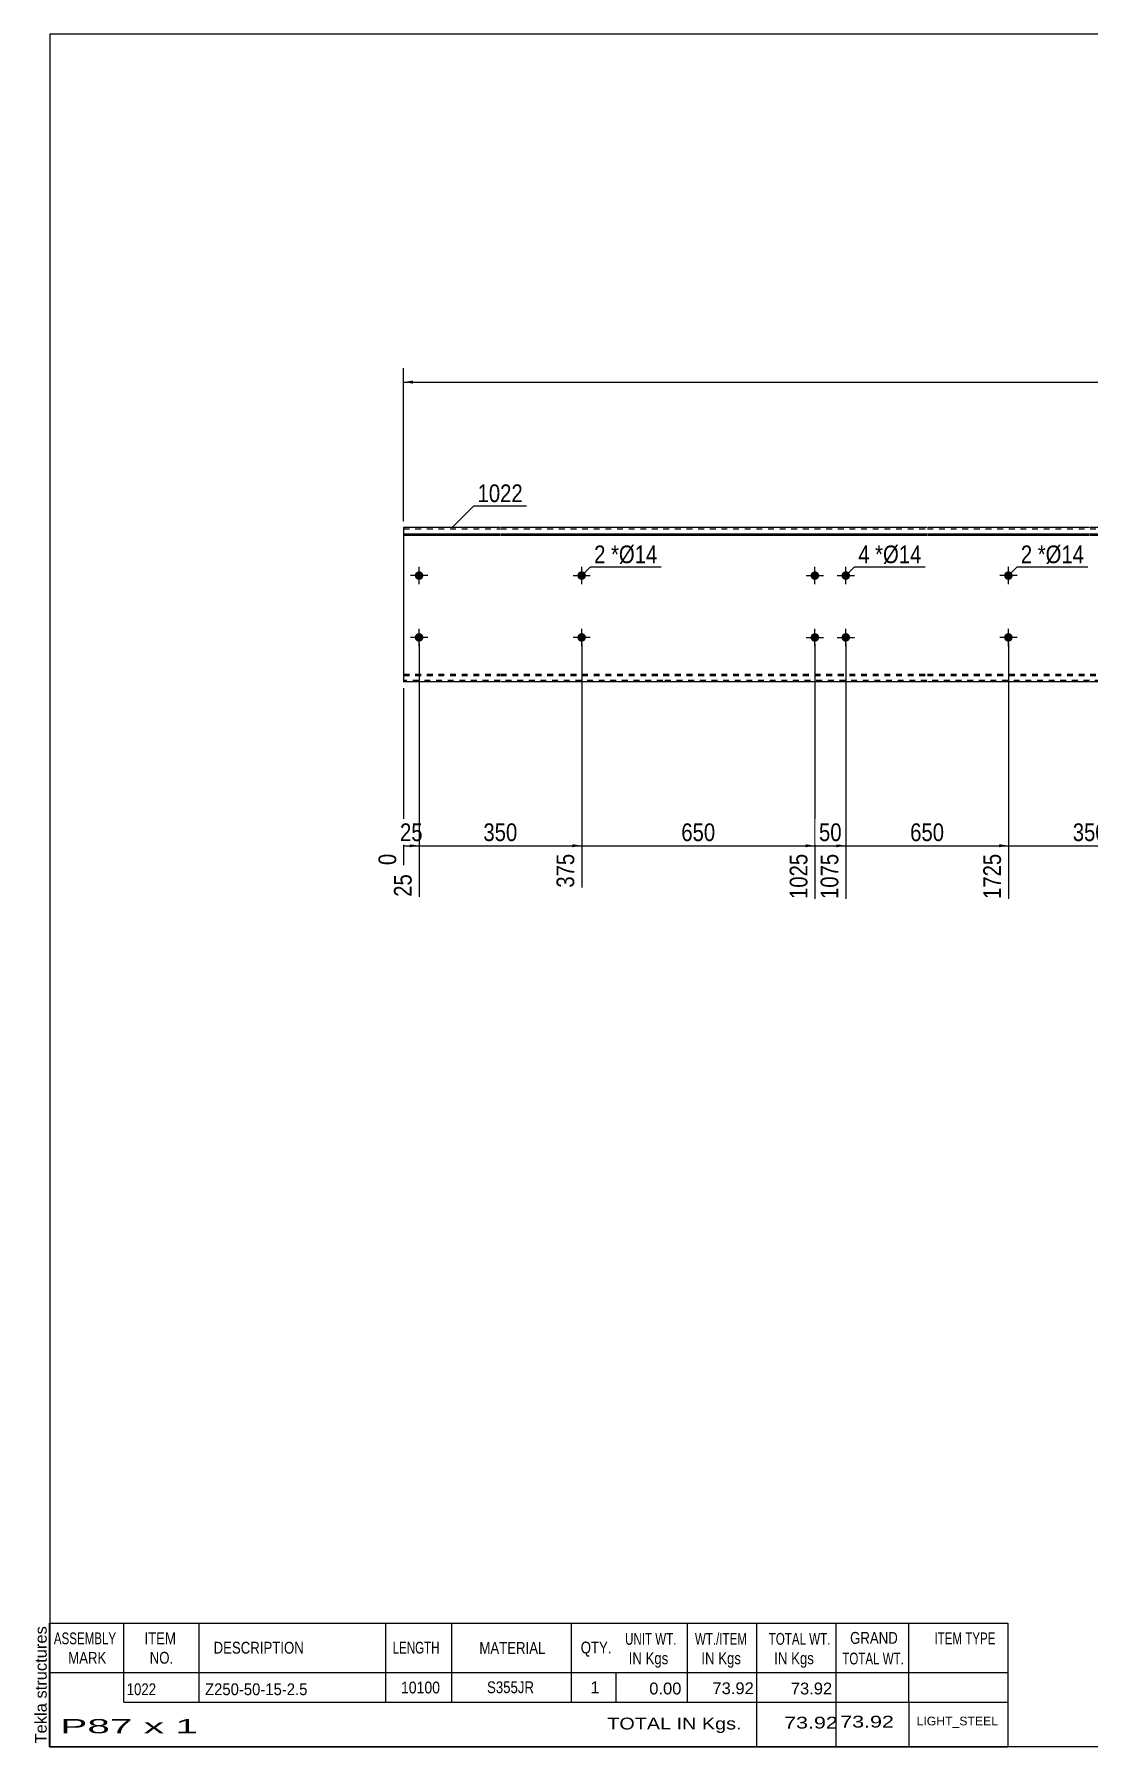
# Model space of a CAD drawing. Header units: millimetres. Extents: x -60 to 343, y -185 to 92.
# Drawn here: x -59.7 to 110.9, y -184.8 to 92.3 of the extents above; entities that cross this region are included whole.
import ezdxf

# ---------------------------------------------------------------- set-up
doc = ezdxf.new("R2010")
doc.units = ezdxf.units.MM
doc.linetypes.add('DXK_LINE_DOT1', pattern=[1.8814, 0.9407, -0.9407])
doc.styles.add('Arial', font='ARIAL.TTF', dxfattribs={"height": 0.2})
doc.styles.add('Arial Narrow', font='ARIALN.TTF', dxfattribs={"height": 0.2})

# ---------------------------------------------------------------- blocks, each defined once
blk = doc.blocks.new('Unknown-629081867-1839')
at = {"color": 5, "linetype": 'Continuous'}
for p, q in [((342.8, 92.27), (-57.2, 92.27)), ((-57.2, 92.27), (-57.2, -184.73)), ((342.8, -184.73), (342.8, 92.27)), ((-57.2, -184.73), (342.8, -184.73))]:
    blk.add_line(p, q, dxfattribs=at)
at = {"color": 174, "linetype": 'Continuous', "style": 'Arial'}
blk.add_text('Tekla structures', height=1.9102, rotation=90, dxfattribs=at).set_placement((-57.7, -184.23))
blk = doc.blocks.new('Bolt-629081867-1223 - 1203')
at = {"linetype": 'Continuous'}
for points in [[(65.79, 4.7, -1), (67.19, 4.7, -1)], [(70.79, 4.7, -1), (72.19, 4.7, -1)], [(65.79, -5.3, -1), (67.19, -5.3, -1)], [(70.79, -5.3, -1), (72.19, -5.3, -1)]]:
    blk.add_hatch(color=3, dxfattribs=at).paths.add_polyline_path(points)
at = {"color": 3, "linetype": 'Continuous'}
for p, q in [((66.49, 3.3), (66.49, 6.1)), ((71.49, 3.3), (71.49, 6.1)), ((65.09, 4.7), (67.89, 4.7)), ((70.09, 4.7), (72.89, 4.7)), ((65.09, -5.3), (67.89, -5.3)), ((66.49, -6.7), (66.49, -3.9)), ((70.09, -5.3), (72.89, -5.3)), ((71.49, -6.7), (71.49, -3.9))]:
    blk.add_line(p, q, dxfattribs=at)
blk = doc.blocks.new('Part-629081867-1218 - 1203')
at = {"color": 2, "linetype": 'Continuous'}
for p, q in [((15.6, 12.5), (0, 12.5)), ((0, 12.5), (0, -12.5)), ((0, 11.44), (15.6, 11.44)), ((0, 11.26), (15.6, 11.26)), ((41.89, 12.5), (15.7, 12.5)), ((15.7, 11.44), (41.89, 11.44)), ((15.7, 11.26), (41.89, 11.26)), ((84.59, 12.5), (41.99, 12.5)), ((41.99, 11.44), (84.59, 11.44)), ((41.99, 11.26), (84.59, 11.26)), ((110.88, 12.5), (84.69, 12.5)), ((84.69, 11.44), (110.88, 11.44)), ((84.69, 11.26), (110.88, 11.26)), ((137.18, 12.5), (110.98, 12.5)), ((110.98, 11.44), (137.18, 11.44)), ((110.98, 11.26), (137.18, 11.26)), ((183.47, 12.5), (137.28, 12.5)), ((137.28, 11.44), (183.47, 11.44)), ((137.28, 11.26), (183.47, 11.26)), ((226.17, 12.5), (183.57, 12.5)), ((183.57, 11.44), (226.17, 11.44)), ((183.57, 11.26), (226.17, 11.26)), ((276.86, 12.5), (226.27, 12.5)), ((226.27, 11.44), (276.86, 11.44)), ((226.27, 11.26), (276.86, 11.26)), ((276.86, -12.5), (276.86, 12.5)), ((15.6, -12.5), (0, -12.5)), ((41.89, -12.5), (15.7, -12.5)), ((84.59, -12.5), (41.99, -12.5)), ((110.88, -12.5), (84.69, -12.5)), ((137.18, -12.5), (110.98, -12.5)), ((183.47, -12.5), (137.28, -12.5)), ((226.17, -12.5), (183.57, -12.5)), ((276.86, -12.5), (226.27, -12.5))]:
    blk.add_line(p, q, dxfattribs=at)
at = {"color": 7, "linetype": 'DXK_LINE_DOT1'}
for p, q in [((0, 12.25), (15.6, 12.25)), ((15.7, 12.25), (41.89, 12.25)), ((41.99, 12.25), (84.59, 12.25)), ((84.69, 12.25), (110.88, 12.25)), ((110.98, 12.25), (137.18, 12.25)), ((137.28, 12.25), (183.47, 12.25)), ((183.57, 12.25), (226.17, 12.25)), ((226.27, 12.25), (276.86, 12.25)), ((0, -11.26), (15.6, -11.26)), ((0, -11.44), (15.6, -11.44)), ((15.6, -12.25), (0, -12.25)), ((15.7, -11.26), (41.89, -11.26)), ((15.7, -11.44), (41.89, -11.44)), ((41.89, -12.25), (15.7, -12.25)), ((41.99, -11.26), (84.59, -11.26)), ((41.99, -11.44), (84.59, -11.44)), ((84.59, -12.25), (41.99, -12.25)), ((84.69, -11.26), (110.88, -11.26)), ((84.69, -11.44), (110.88, -11.44)), ((110.88, -12.25), (84.69, -12.25)), ((110.98, -11.26), (137.18, -11.26)), ((110.98, -11.44), (137.18, -11.44)), ((137.18, -12.25), (110.98, -12.25)), ((137.28, -11.26), (183.47, -11.26)), ((137.28, -11.44), (183.47, -11.44)), ((183.47, -12.25), (137.28, -12.25)), ((183.57, -11.26), (226.17, -11.26)), ((183.57, -11.44), (226.17, -11.44)), ((226.17, -12.25), (183.57, -12.25)), ((226.27, -11.26), (276.86, -11.26)), ((226.27, -11.44), (276.86, -11.44)), ((276.86, -12.25), (226.27, -12.25))]:
    blk.add_line(p, q, dxfattribs=at)
blk = doc.blocks.new('Bolt-629081867-1221 - 1203')
at = {"linetype": 'Continuous'}
for points in [[(1.8, 4.7, -1), (3.2, 4.7, -1)], [(123.38, 4.7, -1), (124.78, 4.7, -1)]]:
    blk.add_hatch(color=3, dxfattribs=at).paths.add_polyline_path(points)
at = {"color": 3, "linetype": 'Continuous'}
for p, q in [((2.5, 3.3), (2.5, 6.1)), ((124.08, 3.3), (124.08, 6.1)), ((3.9, 4.7), (1.1, 4.7)), ((125.48, 4.7), (122.68, 4.7))]:
    blk.add_line(p, q, dxfattribs=at)
blk = doc.blocks.new('Bolt-629081867-1222 - 1203')
at = {"linetype": 'Continuous'}
for points in [[(1.8, -5.3, -1), (3.2, -5.3, -1)], [(123.38, -5.3, -1), (124.78, -5.3, -1)]]:
    blk.add_hatch(color=3, dxfattribs=at).paths.add_polyline_path(points)
at = {"color": 3, "linetype": 'Continuous'}
for p, q in [((3.9, -5.3), (1.1, -5.3)), ((2.5, -6.7), (2.5, -3.9)), ((125.48, -5.3), (122.68, -5.3)), ((124.08, -6.7), (124.08, -3.9))]:
    blk.add_line(p, q, dxfattribs=at)
blk = doc.blocks.new('Bolt-629081867-1224 - 1203')
at = {"linetype": 'Continuous'}
blk.add_hatch(color=3, dxfattribs=at).paths.add_polyline_path([(28.09, -5.3, -1), (29.49, -5.3, -1)])
at = {"color": 3, "linetype": 'Continuous'}
for p, q in [((30.19, -5.3), (27.39, -5.3)), ((28.79, -6.7), (28.79, -3.9))]:
    blk.add_line(p, q, dxfattribs=at)
blk = doc.blocks.new('Bolt-629081867-1225 - 1203')
at = {"linetype": 'Continuous'}
blk.add_hatch(color=3, dxfattribs=at).paths.add_polyline_path([(97.08, -5.3, -1), (98.48, -5.3, -1)])
at = {"color": 3, "linetype": 'Continuous'}
for p, q in [((99.18, -5.3), (96.38, -5.3)), ((97.78, -6.7), (97.78, -3.9))]:
    blk.add_line(p, q, dxfattribs=at)
blk = doc.blocks.new('Bolt-629081867-1226 - 1203')
at = {"linetype": 'Continuous'}
blk.add_hatch(color=3, dxfattribs=at).paths.add_polyline_path([(28.09, 4.7, -1), (29.49, 4.7, -1)])
at = {"color": 3, "linetype": 'Continuous'}
for p, q in [((28.79, 3.3), (28.79, 6.1)), ((27.39, 4.7), (30.19, 4.7))]:
    blk.add_line(p, q, dxfattribs=at)
blk = doc.blocks.new('Bolt-629081867-1232 - 1203')
at = {"linetype": 'Continuous'}
blk.add_hatch(color=3, dxfattribs=at).paths.add_polyline_path([(97.08, 4.7, -1), (98.48, 4.7, -1)])
at = {"color": 3, "linetype": 'Continuous'}
for p, q in [((97.78, 3.3), (97.78, 6.1)), ((99.18, 4.7), (96.38, 4.7))]:
    blk.add_line(p, q, dxfattribs=at)
blk = doc.blocks.new('StraightDimension-629081867-1279 - 1203')
at = {"linetype": 'Continuous'}
blk.add_hatch(color=7, dxfattribs=at).paths.add_polyline_path([(122.58, -38.75), (124.08, -39), (122.58, -39.25)])
at = {"color": 7, "linetype": 'Continuous'}
for p, q in [((97.78, -6.3), (97.78, -47.61)), ((124.08, -6.3), (124.08, -47.61)), ((97.78, -39), (124.08, -39))]:
    blk.add_line(p, q, dxfattribs=at)
at = {"color": 0}
blk.add_wipeout([(114.27, -38.85), (114.27, -34.65), (107.59, -34.65), (107.59, -38.85)], dxfattribs=at)
at = {"color": 0, "linetype": 'Continuous'}
blk.add_wipeout([(123.48, -39.7), (119.28, -39.7), (119.28, -48.21), (123.48, -48.21)], dxfattribs=at)
at = {"color": 3, "style": 'Arial Narrow'}
blk.add_text('350', height=2.863, dxfattribs=at).set_placement((108.19, -38.25))
at = {"color": 3, "linetype": 'Continuous', "style": 'Arial Narrow'}
blk.add_text('2075', height=2.863, rotation=90.0002, dxfattribs=at).set_placement((122.88, -47.61))
blk = doc.blocks.new('StraightDimension-629081867-1284 - 1203')
at = {"linetype": 'Continuous'}
blk.add_hatch(color=7, dxfattribs=at).paths.add_polyline_path([(1, -38.75), (2.5, -39), (1, -39.25)])
at = {"color": 7, "linetype": 'Continuous'}
for p, q in [((2.5, -6.3), (2.5, -47.26)), ((0, -13.5), (0, -42.13)), ((0, -39), (2.5, -39))]:
    blk.add_line(p, q, dxfattribs=at)
at = {"color": 0}
blk.add_wipeout([(3.68, -38.85), (3.68, -34.65), (-1.18, -34.65), (-1.18, -38.85)], dxfattribs=at)
at = {"color": 0, "linetype": 'Continuous'}
blk.add_wipeout([(1.9, -43), (-2.3, -43), (-2.3, -47.86), (1.9, -47.86)], dxfattribs=at)
at = {"color": 3, "style": 'Arial Narrow'}
blk.add_text('25', height=2.863, dxfattribs=at).set_placement((-0.58, -38.25))
at = {"color": 0, "linetype": 'Continuous'}
blk.add_wipeout([(-0.6, -39.7), (-4.8, -39.7), (-4.8, -42.73), (-0.6, -42.73)], dxfattribs=at)
at = {"color": 3, "linetype": 'Continuous', "style": 'Arial Narrow'}
for s, height, p in [('0', 2.86, (-1.2, -42.13)), ('25', 2.863, (1.3, -47.26))]:
    blk.add_text(s, height=height, rotation=90.0002, dxfattribs=at).set_placement(p)
blk = doc.blocks.new('StraightDimension-629081867-1283 - 1203')
at = {"linetype": 'Continuous'}
blk.add_hatch(color=7, dxfattribs=at).paths.add_polyline_path([(27.29, -38.75), (28.79, -39), (27.29, -39.25)])
at = {"color": 7, "linetype": 'Continuous'}
for p, q in [((2.5, -6.3), (2.5, -47.26)), ((28.79, -6.3), (28.79, -45.78)), ((2.5, -39), (28.79, -39))]:
    blk.add_line(p, q, dxfattribs=at)
at = {"color": 0}
blk.add_wipeout([(18.99, -38.85), (18.99, -34.65), (12.3, -34.65), (12.3, -38.85)], dxfattribs=at)
at = {"color": 0, "linetype": 'Continuous'}
blk.add_wipeout([(28.19, -39.7), (23.99, -39.7), (23.99, -46.38), (28.19, -46.38)], dxfattribs=at)
at = {"color": 3, "style": 'Arial Narrow'}
blk.add_text('350', height=2.863, dxfattribs=at).set_placement((12.9, -38.25))
at = {"color": 3, "linetype": 'Continuous', "style": 'Arial Narrow'}
blk.add_text('375', height=2.863, rotation=90.0002, dxfattribs=at).set_placement((27.59, -45.78))
blk = doc.blocks.new('StraightDimension-629081867-1367 - 1203')
at = {"linetype": 'Continuous'}
for points in [[(1.5, 35.75), (0, 36), (1.5, 36.25)], [(275.36, 36.25), (276.86, 36), (275.36, 35.75)]]:
    blk.add_hatch(color=7, dxfattribs=at).paths.add_polyline_path(points)
at = {"color": 7, "linetype": 'Continuous'}
for p, q in [((0, 13.5), (0, 38.25)), ((276.86, 13.5), (276.86, 38.25)), ((0, 36), (276.86, 36))]:
    blk.add_line(p, q, dxfattribs=at)
at = {"color": 0}
blk.add_wipeout([(143.6, 36.15), (143.6, 40.35), (133.26, 40.35), (133.26, 36.15)], dxfattribs=at)
at = {"color": 3, "style": 'Arial Narrow'}
blk.add_text('10100', height=2.863, dxfattribs=at).set_placement((133.86, 36.75))
blk = doc.blocks.new('StraightDimension-629081867-1282 - 1203')
at = {"linetype": 'Continuous'}
blk.add_hatch(color=7, dxfattribs=at).paths.add_polyline_path([(64.99, -38.75), (66.49, -39), (64.99, -39.25)])
at = {"color": 7, "linetype": 'Continuous'}
for p, q in [((28.79, -6.3), (28.79, -45.78)), ((66.49, -6.3), (66.49, -47.61)), ((28.79, -39), (66.49, -39))]:
    blk.add_line(p, q, dxfattribs=at)
at = {"color": 0}
blk.add_wipeout([(50.98, -38.85), (50.98, -34.65), (44.3, -34.65), (44.3, -38.85)], dxfattribs=at)
at = {"color": 0, "linetype": 'Continuous'}
blk.add_wipeout([(65.89, -39.7), (61.69, -39.7), (61.69, -48.21), (65.89, -48.21)], dxfattribs=at)
at = {"color": 3, "style": 'Arial Narrow'}
blk.add_text('650', height=2.863, dxfattribs=at).set_placement((44.9, -38.25))
at = {"color": 3, "linetype": 'Continuous', "style": 'Arial Narrow'}
blk.add_text('1025', height=2.863, rotation=90.0002, dxfattribs=at).set_placement((65.29, -47.61))
blk = doc.blocks.new('StraightDimension-629081867-1280 - 1203')
at = {"linetype": 'Continuous'}
blk.add_hatch(color=7, dxfattribs=at).paths.add_polyline_path([(96.28, -38.75), (97.78, -39), (96.28, -39.25)])
at = {"color": 7, "linetype": 'Continuous'}
for p, q in [((71.49, -6.3), (71.49, -47.61)), ((97.78, -6.3), (97.78, -47.61)), ((71.49, -39), (97.78, -39))]:
    blk.add_line(p, q, dxfattribs=at)
at = {"color": 0}
blk.add_wipeout([(87.98, -38.85), (87.98, -34.65), (81.3, -34.65), (81.3, -38.85)], dxfattribs=at)
at = {"color": 0, "linetype": 'Continuous'}
blk.add_wipeout([(97.18, -39.7), (92.98, -39.7), (92.98, -48.21), (97.18, -48.21)], dxfattribs=at)
at = {"color": 3, "style": 'Arial Narrow'}
blk.add_text('650', height=2.863, dxfattribs=at).set_placement((81.9, -38.25))
at = {"color": 3, "linetype": 'Continuous', "style": 'Arial Narrow'}
blk.add_text('1725', height=2.863, rotation=90.0002, dxfattribs=at).set_placement((96.58, -47.61))
blk = doc.blocks.new('StraightDimension-629081867-1281 - 1203')
at = {"linetype": 'Continuous'}
blk.add_hatch(color=7, dxfattribs=at).paths.add_polyline_path([(69.99, -38.75), (71.49, -39), (69.99, -39.25)])
at = {"color": 7, "linetype": 'Continuous'}
for p, q in [((66.49, -6.3), (66.49, -47.61)), ((71.49, -6.3), (71.49, -47.61)), ((66.49, -39), (71.49, -39))]:
    blk.add_line(p, q, dxfattribs=at)
at = {"color": 0}
blk.add_wipeout([(71.42, -38.85), (71.42, -34.65), (66.56, -34.65), (66.56, -38.85)], dxfattribs=at)
at = {"color": 3, "style": 'Arial Narrow'}
blk.add_text('50', height=2.863, dxfattribs=at).set_placement((67.16, -38.25))
at = {"color": 0, "linetype": 'Continuous'}
blk.add_wipeout([(70.89, -39.7), (66.69, -39.7), (66.69, -48.21), (70.89, -48.21)], dxfattribs=at)
at = {"color": 3, "linetype": 'Continuous', "style": 'Arial Narrow'}
blk.add_text('1075', height=2.863, rotation=90.0002, dxfattribs=at).set_placement((70.29, -47.61))
blk = doc.blocks.new('CBS_BOM-629081867-1912')
at = {"color": 7, "linetype": 'Continuous'}
for p, q in [((-57.23, -172.76), (-57.23, -164.76)), ((-57.23, -164.76), (97.69, -164.76)), ((-45.23, -172.76), (-45.23, -164.76)), ((-33.04, -172.76), (-33.04, -164.76)), ((-2.88, -172.76), (-2.88, -164.76)), ((7.8, -172.76), (7.8, -164.76)), ((27.12, -172.76), (27.12, -164.76)), ((45.92, -172.76), (45.92, -164.76)), ((57.13, -172.76), (57.13, -164.76)), ((69.92, -172.76), (69.92, -164.76)), ((81.67, -172.76), (81.67, -164.76)), ((97.69, -164.76), (97.69, -172.75)), ((-57.23, -172.76), (97.69, -172.76)), ((-57.23, -177.56), (-57.23, -172.76)), ((-45.23, -177.56), (-45.23, -172.76)), ((-33.04, -177.56), (-33.04, -172.76)), ((-2.88, -177.56), (-2.88, -172.76)), ((7.8, -177.56), (7.8, -172.76)), ((27.12, -177.56), (27.12, -172.76)), ((34.38, -177.56), (34.38, -172.76)), ((45.92, -177.56), (45.92, -172.76)), ((57.13, -177.56), (57.13, -172.76)), ((69.92, -177.56), (69.92, -172.76)), ((81.69, -177.56), (81.69, -172.76)), ((97.69, -172.76), (97.69, -177.56)), ((-57.23, -184.76), (-57.23, -177.58)), ((-45.23, -177.56), (97.69, -177.56)), ((57.13, -184.76), (57.13, -177.58)), ((69.92, -184.76), (69.92, -177.58)), ((81.73, -184.76), (81.73, -177.58)), ((97.69, -177.56), (97.69, -184.76)), ((-57.23, -184.76), (97.69, -184.76))]:
    blk.add_line(p, q, dxfattribs=at)
at = {"color": 3, "linetype": 'Continuous', "style": 'Arial'}
for s, height, width, p in [('GRAND', 1.91, 0.8, (72.19, -168.1)), ('ASSEMBLY', 1.91, 0.7, (-56.55, -168.18)), ('ITEM', 1.91, 0.8, (-41.9, -168.18)), ('DESCRIPTION', 1.9102, 0.8, (-30.72, -169.69)), ('LENGTH', 1.91, 0.7, (-1.77, -169.69)), ('MATERIAL', 1.91, 0.8, (12.25, -169.73)), ('QTY.', 1.91, 0.8, (28.64, -169.66)), ('UNIT WT.', 1.91, 0.7, (35.81, -168.26)), ('WT./ITEM', 1.91, 0.7, (47.1, -168.26)), ('TOTAL WT.', 1.91, 0.7, (59.04, -168.26)), ('ITEM TYPE', 1.91, 0.7, (85.83, -168.18)), ('MARK', 1.91, 0.8, (-54.23, -171.32)), ('NO.', 1.91, 0.8, (-41.05, -171.32)), ('IN Kgs', 1.91, 0.8, (36.39, -171.4)), ('IN Kgs', 1.91, 0.8, (48.14, -171.4)), ('IN Kgs', 1.91, 0.8, (59.93, -171.4)), ('TOTAL WT.', 1.91, 0.7, (70.93, -171.44))]:
    blk.add_text(s, height=height, dxfattribs=dict(at, width=width)).set_placement(p)
at = {"color": 7, "linetype": 'Continuous', "style": 'Arial'}
for s, height, width, p in [('1022', 1.91, 0.8, (-44.77, -176.41)), ('Z250-50-15-2.5', 1.9102, 0.9, (-32.1, -176.41)), ('10100', 1.91, 0.85, (-0.42, -176.13)), ('S355JR', 1.91, 0.8, (13.49, -176.09))]:
    blk.add_text(s, height=height, dxfattribs=dict(at, width=width)).set_placement(p)
for s, p in [('1', (30.21, -176.09)), ('0.00', (39.72, -176.29)), ('73.92', (49.94, -176.25)), ('73.92', (62.61, -176.29))]:
    blk.add_text(s, height=1.91, dxfattribs=at).set_placement(p)
at = {"color": 6, "linetype": 'Continuous', "style": 'Arial'}
for s, height, width, p in [('TOTAL IN Kgs.', 1.9102, 1.2, (32.93, -181.96)), ('73.92', 1.91, 1.3, (61.52, -181.81)), ('73.92', 1.91, 1.3, (70.59, -181.65)), ('P87 x 1', 2.292, 2.05, (-55.51, -182.57))]:
    blk.add_text(s, height=height, dxfattribs=dict(at, width=width)).set_placement(p)
blk.add_text('LIGHT_STEEL', height=1.4135, dxfattribs=at).set_placement((82.94, -181.3))
blk = doc.blocks.new('Mark-629081867-1370 - 1203')
at = {"color": 0}
blk.add_wipeout([(19.27, 16.59), (19.27, 19.59), (11.96, 19.59), (11.96, 16.59)], dxfattribs=at)
blk.add_wipeout([(19.27, 16.59), (19.27, 19.59), (11.96, 19.59), (11.96, 16.59)], dxfattribs=at)
at = {"color": 7, "linetype": 'Continuous'}
for p, q in [((7.82, 12.45), (11.36, 15.99)), ((11.36, 15.99), (19.87, 15.99))]:
    blk.add_line(p, q, dxfattribs=at)
at = {"color": 3, "style": 'Arial Narrow'}
blk.add_text('1022', height=2.863, dxfattribs=at).set_placement((11.96, 16.59))
blk = doc.blocks.new('MarkSet-629081867-1391 - 1203')
at = {"color": 0}
blk.add_wipeout([(32.64, 6.71), (32.64, 9.71), (30.81, 9.71), (30.81, 6.71)], dxfattribs=at)
blk.add_wipeout([(32.64, 6.71), (32.64, 9.71), (30.81, 9.71), (30.81, 6.71)], dxfattribs=at)
at = {"color": 7, "linetype": 'Continuous'}
blk.add_line((28.79, 4.7), (30.21, 6.11), dxfattribs=at)
at = {"color": 0}
blk.add_wipeout([(34.81, 6.71), (34.81, 9.71), (33.54, 9.71), (33.54, 6.71)], dxfattribs=at)
blk.add_wipeout([(34.81, 6.71), (34.81, 9.71), (33.54, 9.71), (33.54, 6.71)], dxfattribs=at)
at = {"color": 3, "style": 'Arial Narrow'}
blk.add_text('2', height=2.86, dxfattribs=at).set_placement((30.81, 6.71))
at = {"color": 0}
blk.add_wipeout([(41.03, 6.71), (41.03, 9.71), (34.81, 9.71), (34.81, 6.71)], dxfattribs=at)
blk.add_wipeout([(41.03, 6.71), (41.03, 9.71), (34.81, 9.71), (34.81, 6.71)], dxfattribs=at)
at = {"color": 7, "linetype": 'Continuous'}
blk.add_line((30.21, 6.11), (41.63, 6.11), dxfattribs=at)
at = {"color": 3, "style": 'Arial Narrow'}
for s, height, p in [('*', 2.86, (33.54, 6.71)), ('Ø14', 2.863, (34.81, 6.71))]:
    blk.add_text(s, height=height, dxfattribs=at).set_placement(p)
blk = doc.blocks.new('MarkSet-629081867-1396 - 1203')
at = {"color": 0}
blk.add_wipeout([(101.63, 6.71), (101.63, 9.71), (99.8, 9.71), (99.8, 6.71)], dxfattribs=at)
blk.add_wipeout([(101.63, 6.71), (101.63, 9.71), (99.8, 9.71), (99.8, 6.71)], dxfattribs=at)
at = {"color": 7, "linetype": 'Continuous'}
blk.add_line((97.78, 4.7), (99.2, 6.11), dxfattribs=at)
at = {"color": 0}
blk.add_wipeout([(103.8, 6.71), (103.8, 9.71), (102.53, 9.71), (102.53, 6.71)], dxfattribs=at)
blk.add_wipeout([(103.8, 6.71), (103.8, 9.71), (102.53, 9.71), (102.53, 6.71)], dxfattribs=at)
at = {"color": 3, "style": 'Arial Narrow'}
blk.add_text('2', height=2.86, dxfattribs=at).set_placement((99.8, 6.71))
at = {"color": 0}
blk.add_wipeout([(110.02, 6.71), (110.02, 9.71), (103.8, 9.71), (103.8, 6.71)], dxfattribs=at)
blk.add_wipeout([(110.02, 6.71), (110.02, 9.71), (103.8, 9.71), (103.8, 6.71)], dxfattribs=at)
at = {"color": 7, "linetype": 'Continuous'}
blk.add_line((99.2, 6.11), (110.62, 6.11), dxfattribs=at)
at = {"color": 3, "style": 'Arial Narrow'}
for s, height, p in [('*', 2.86, (102.53, 6.71)), ('Ø14', 2.863, (103.8, 6.71))]:
    blk.add_text(s, height=height, dxfattribs=at).set_placement(p)
blk = doc.blocks.new('Mark-629081867-1409 - 1203')
at = {"color": 0}
blk.add_wipeout([(75.33, 6.71), (75.33, 9.71), (73.51, 9.71), (73.51, 6.71)], dxfattribs=at)
blk.add_wipeout([(75.33, 6.71), (75.33, 9.71), (73.51, 9.71), (73.51, 6.71)], dxfattribs=at)
at = {"color": 7, "linetype": 'Continuous'}
blk.add_line((71.49, 4.7), (72.91, 6.11), dxfattribs=at)
at = {"color": 0}
blk.add_wipeout([(77.51, 6.71), (77.51, 9.71), (76.23, 9.71), (76.23, 6.71)], dxfattribs=at)
blk.add_wipeout([(77.51, 6.71), (77.51, 9.71), (76.23, 9.71), (76.23, 6.71)], dxfattribs=at)
at = {"color": 3, "style": 'Arial Narrow'}
blk.add_text('4', height=2.86, dxfattribs=at).set_placement((73.51, 6.71))
at = {"color": 0}
blk.add_wipeout([(83.72, 6.71), (83.72, 9.71), (77.51, 9.71), (77.51, 6.71)], dxfattribs=at)
blk.add_wipeout([(83.72, 6.71), (83.72, 9.71), (77.51, 9.71), (77.51, 6.71)], dxfattribs=at)
at = {"color": 7, "linetype": 'Continuous'}
blk.add_line((72.91, 6.11), (84.32, 6.11), dxfattribs=at)
at = {"color": 3, "style": 'Arial Narrow'}
for s, height, p in [('*', 2.86, (76.23, 6.71)), ('Ø14', 2.863, (77.51, 6.71))]:
    blk.add_text(s, height=height, dxfattribs=at).set_placement(p)

msp = doc.modelspace()

# ---------------------------------------------------------------- block references
for name in ['Unknown-629081867-1839', 'Part-629081867-1218 - 1203', 'Bolt-629081867-1221 - 1203', 'Bolt-629081867-1226 - 1203', 'Bolt-629081867-1223 - 1203', 'Bolt-629081867-1232 - 1203', 'Bolt-629081867-1222 - 1203', 'Bolt-629081867-1224 - 1203', 'Bolt-629081867-1225 - 1203', 'CBS_BOM-629081867-1912']:
    msp.add_blockref(name, (0, 0))

# ---------------------------------------------------------------- next in the draw order: block references
for name in ['StraightDimension-629081867-1367 - 1203', 'MarkSet-629081867-1391 - 1203', 'Mark-629081867-1409 - 1203', 'MarkSet-629081867-1396 - 1203', 'StraightDimension-629081867-1284 - 1203', 'StraightDimension-629081867-1279 - 1203']:
    msp.add_blockref(name, (0, 0))

# ---------------------------------------------------------------- next in the draw order: block references
for name in ['Mark-629081867-1370 - 1203', 'StraightDimension-629081867-1283 - 1203', 'StraightDimension-629081867-1280 - 1203']:
    msp.add_blockref(name, (0, 0))

# ---------------------------------------------------------------- next in the draw order: block references
msp.add_blockref('StraightDimension-629081867-1282 - 1203', (0, 0))

# ---------------------------------------------------------------- next in the draw order: block references
msp.add_blockref('StraightDimension-629081867-1281 - 1203', (0, 0))

doc.saveas('drawing.dxf')
